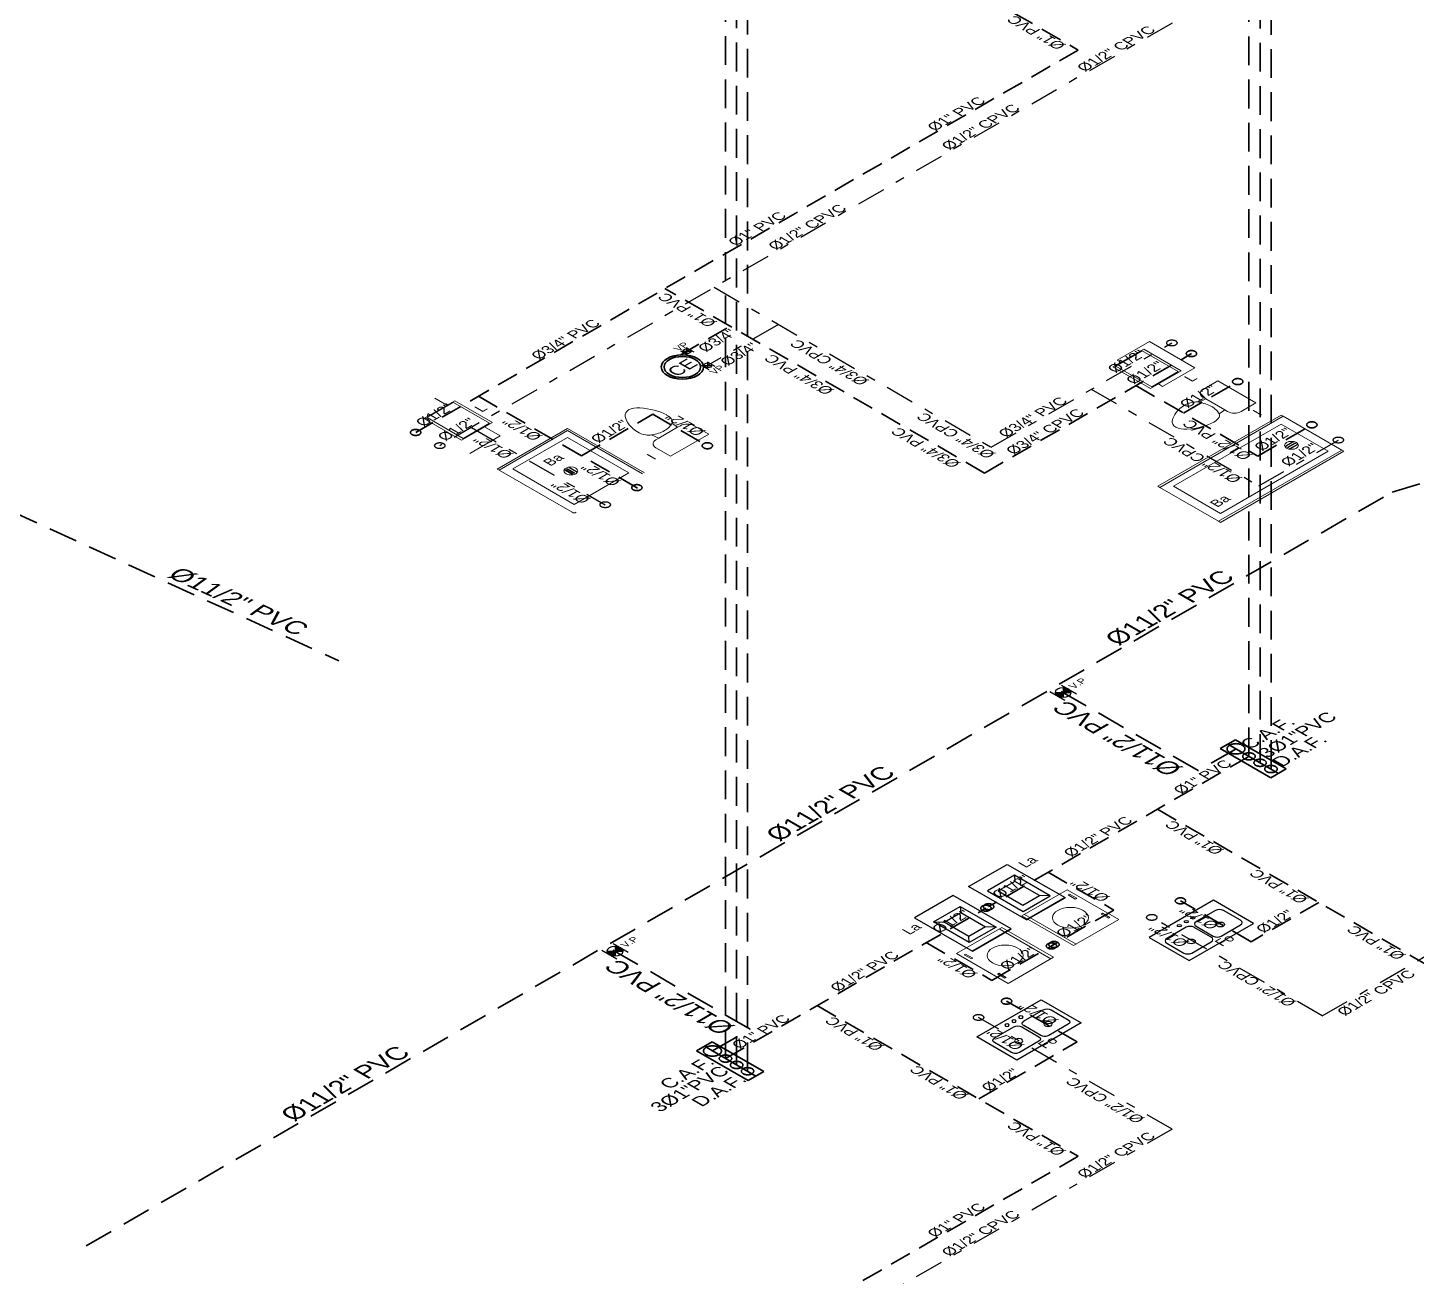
# Model space of a CAD drawing. Header units: feet. Extents: x 1019 to 2236, y -546 to 122.
# Drawn here: x 1080.21 to 1095.51, y -356.74 to -342.97 of the extents above; entities that cross this region are included whole.
import ezdxf

# ---------------------------------------------------------------- set-up
doc = ezdxf.new("R2010")
doc.units = ezdxf.units.FT
doc.header["$LTSCALE"] = 0.05
doc.header["$MEASUREMENT"] = 0
for name, pattern in [('CONTINUA', [0]), ('DASHDOT', [25.4, 12.7, -6.35, 0, -6.35]), ('HIDDEN', [9.525, 6.35, -3.175])]:
    doc.linetypes.add(name, pattern=pattern)
for name, color, linetype, lineweight in [('AGUA POTABLE', 5, 'HIDDEN', 35), ('AGUAFRIA', 5, 'HIDDEN', 30), ('COCINA', 8, 'Continuous', 25), ('FURN', 8, 'Continuous', 9), ('I-FURN', 8, 'Continuous', 0), ('P-SANR-FIXT', 8, 'Continuous', 9)]:
    doc.layers.add(name, color=color, linetype=linetype, lineweight=lineweight)
for name, color, linetype in [('AGUA_CALIENTE', 1, 'DASHDOT'), ('ANNDTOBJ', 2, 'Continuous'), ('TEXTO', 2, 'Continuous'), ('TEXXT', 2, 'Continuous')]:
    doc.layers.add(name, color=color, linetype=linetype)
doc.styles.add('DAMIAN', font='arial.ttf', dxfattribs={"height": 0.12})
doc.styles.add('GENERATED_STYLE_1', font='arial.ttf')

# ---------------------------------------------------------------- blocks, each defined once
blk = doc.blocks.new('A$C2C3967B4')
at = {"layer": 'COCINA'}
for p, q in [((0.838, 0.52), (0, 0.52)), ((0, 0.52), (0, 0)), ((0.838, 0), (0.838, 0.52)), ((0.356, 0.393), (0.102, 0.393)), ((0.737, 0.393), (0.483, 0.393)), ((0.051, 0.342), (0.051, 0.119)), ((0.406, 0.119), (0.406, 0.342)), ((0.432, 0.342), (0.432, 0.119)), ((0.787, 0.119), (0.787, 0.342)), ((0.102, 0.068), (0.356, 0.068)), ((0.483, 0.068), (0.737, 0.068)), ((0, 0), (0.838, 0))]:
    blk.add_line(p, q, dxfattribs=at)
for centre, radius in [((0.33, 0.456), 0.0201), ((0.419, 0.456), 0.0201), ((0.508, 0.456), 0.0201), ((0.229, 0.202), 0.0381), ((0.61, 0.202), 0.0381)]:
    blk.add_circle(centre, radius, dxfattribs=at)
for centre, start, end in [((0.102, 0.342), 90, 180), ((0.356, 0.342), 0, 90), ((0.483, 0.342), 90, 180), ((0.737, 0.342), 0, 90), ((0.102, 0.119), 180, 270), ((0.356, 0.119), 270, 0), ((0.483, 0.119), 180, 270), ((0.737, 0.119), 270, 0)]:
    blk.add_arc(centre, 0.0508, start, end, dxfattribs=at)
blk = doc.blocks.new('A$C40CA57DC')
at = {"layer": 'ANNDTOBJ'}
h = blk.add_hatch(color=256, dxfattribs=at)
h.dxf.hatch_style = 1
h.paths.add_polyline_path([(0.034, 0.233, 0.199744), (0, 0.151, 0.199744), (0.034, 0.069), (0.116, 0.151)])
h.paths.add_polyline_path([(0.231, 0.151, 0.198081), (0.198, 0.233), (0.116, 0.151), (0.198, 0.07, 0.198081)])
at = {"layer": 'ANNDTOBJ', "linetype": 'Continuous'}
for p, q in [((0, 0), (0, 0.303)), ((0.231, 0), (0.231, 0.303))]:
    blk.add_line(p, q, dxfattribs=at)
at = {"layer": 'ANNDTOBJ'}
for p, q in [((0.034, 0.07), (0.198, 0.233)), ((0.198, 0.07), (0.034, 0.233))]:
    blk.add_line(p, q, dxfattribs=at)
at = {"layer": 'ANNDTOBJ', "linetype": 'Continuous'}
blk.add_circle((0.116, 0.151), 0.116, dxfattribs=at)
blk = doc.blocks.new('bath_sink_6127 - bath_sink_6127-542651-Nivel 1')
at = {"layer": 'I-FURN'}
for p, q in [((0.293, 0.244), (0.293, 0.4)), ((0.395, 0.244), (-0.005, 0.244)), ((-0.005, 0.244), (-0.005, -0.245)), ((0.025, -0.234), (0.025, 0.233)), ((0.025, 0.233), (0.369, 0.233)), ((0.369, 0.233), (0.369, -0.234)), ((0.395, -0.245), (0.395, 0.244)), ((-0.005, -0.245), (0.395, -0.245)), ((0.369, -0.234), (0.025, -0.234)), ((0.293, -0.448), (0.293, -0.245)), ((-0.1, -0.448), (0.293, -0.448))]:
    blk.add_line(p, q, dxfattribs=at)
blk = doc.blocks.new('Toilet_-_Tank_-_3D_4840 - 17_ High_ Seat Not Visible-536545-Nivel 1')
at = {"layer": 'P-SANR-FIXT'}
for p, q in [((0.248, 0.489), (-0.248, 0.489)), ((-0.248, 0.489), (-0.248, 0.298)), ((0.248, 0.298), (0.248, 0.489)), ((-0.159, 0.21), (-0.123, 0.21)), ((-0.123, 0.21), (-0.132, 0.127)), ((-0.123, 0.21), (0.123, 0.21)), ((0.132, 0.127), (0.123, 0.21)), ((0.123, 0.21), (0.159, 0.21))]:
    blk.add_line(p, q, dxfattribs=at)
for centre, radius, start, end in [((-0.159, 0.298), 0.0889, 180, 270), ((0.159, 0.298), 0.0889, 270, 360), ((0, -0.104), 0.266, 90.1019, 119.8981), ((0, -0.104), 0.266, 60.1019, 89.8981), ((-0.023, 0.008), 0.167, 151.0596, 182.709), ((-0.083, 0.041), 0.0995, 119.8981, 151.0596), ((0.083, 0.041), 0.0995, 28.9404, 60.1019), ((0.023, 0.008), 0.167, 357.291, 28.9404), ((0.25, 0.021), 0.441, 182.709, 218.5058), ((-0.25, 0.021), 0.441, 321.4942, 357.291), ((0.011, -0.169), 0.136, 218.5058, 265.219), ((-0.011, -0.169), 0.136, 274.781, 321.4942)]:
    blk.add_arc(centre, radius, start, end, dxfattribs=at)
blk = doc.blocks.new('Shower_Stall_9385 - 1-684532-Nivel 1')
at = {"layer": 'P-SANR-FIXT'}
for p, q in [((-0.576, 0.533), (0.424, 0.533)), ((-0.576, -0.381), (-0.576, 0.533)), ((0.424, 0.508), (-0.551, 0.508)), ((-0.551, -0.381), (-0.551, 0.508)), ((-0.475, -0.279), (-0.475, 0.432)), ((-0.475, 0.432), (0.322, 0.432)), ((0.322, 0.432), (0.322, -0.279)), ((-0.121, 0.108), (-0.032, 0.108)), ((-0.032, 0.099), (-0.121, 0.099)), ((-0.121, 0.081), (-0.032, 0.081)), ((-0.032, 0.072), (-0.121, 0.072)), ((-0.121, 0.053), (-0.032, 0.053)), ((-0.032, 0.044), (-0.121, 0.044)), ((-0.576, -0.381), (-0.551, -0.381)), ((-0.551, -0.381), (0.398, -0.381)), ((0.322, -0.279), (-0.475, -0.279))]:
    blk.add_line(p, q, dxfattribs=at)
for centre, radius, start, end in [((-0.076, 0.076), 0.0635, 360, 180), ((-0.076, 0.076), 0.0635, 0, 180), ((-0.076, 0.076), 0.0635, 180, 360), ((-0.076, 0.076), 0.0635, 180, 360), ((-0.121, 0.103), 0.00444, 90, 270), ((-0.121, 0.076), 0.00444, 90, 270), ((-0.121, 0.049), 0.00444, 90, 270), ((-0.032, 0.103), 0.00444, 270, 90), ((-0.032, 0.076), 0.00444, 270, 90), ((-0.032, 0.049), 0.00444, 270, 90), ((0.398, -0.356), 0.0254, 270, 360)]:
    blk.add_arc(centre, radius, start, end, dxfattribs=at)
blk = doc.blocks.new('bath_sink_6127 - bath_sink_6127-V2-Nivel 1')
at = {"layer": 'I-FURN'}
for p, q in [((0.293, 0.297), (-0.127, 0.297)), ((-0.127, 0.297), (-0.127, -0.29)), ((0.293, 0.244), (0.293, 0.297)), ((0.395, 0.244), (-0.005, 0.244)), ((-0.005, 0.244), (-0.005, -0.245)), ((0.025, -0.234), (0.025, 0.233)), ((0.025, 0.233), (0.369, 0.233)), ((0.369, 0.233), (0.369, -0.234)), ((0.395, -0.245), (0.395, 0.244)), ((-0.005, -0.245), (0.395, -0.245)), ((0.369, -0.234), (0.025, -0.234)), ((0.293, -0.29), (0.293, -0.245)), ((0.293, -0.29), (-0.127, -0.29))]:
    blk.add_line(p, q, dxfattribs=at)
blk = doc.blocks.new('A$C24CF40E6')
at = {"layer": 'P-SANR-FIXT', "extrusion": (-2.36783e-12, 8.94772e-16, -1)}
for p, q in [((0, 0.814), (1.6, 0.814)), ((1.6, 0.789), (0, 0.789)), ((1.6, 0.814), (1.6, 0.789)), ((1.6, 0.025), (1.6, 0.789)), ((0.102, 0.713), (1.498, 0.713)), ((1.498, 0.713), (1.498, 0.102)), ((1.283, 0.439), (1.373, 0.439)), ((1.373, 0.43), (1.283, 0.43)), ((1.283, 0.412), (1.373, 0.412)), ((1.373, 0.403), (1.283, 0.403)), ((1.283, 0.384), (1.373, 0.384)), ((1.373, 0.375), (1.283, 0.375)), ((1.498, 0.102), (0.102, 0.102))]:
    blk.add_line(p, q, dxfattribs=at)
at = {"layer": 'P-SANR-FIXT', "extrusion": (2.36783e-12, 8.94772e-16, -1)}
for p, q in [((0, 0.814), (0, 0.789)), ((0, 0.025), (0, 0.789)), ((0.102, 0.713), (0.102, 0.102))]:
    blk.add_line(p, q, dxfattribs=at)
at = {"layer": 'P-SANR-FIXT', "extrusion": (-2.36783e-12, -8.94772e-16, -1)}
for p, q in [((1.6, 0.025), (0, 0.025)), ((0, 0), (1.6, 0)), ((1.6, 0), (1.6, 0.025))]:
    blk.add_line(p, q, dxfattribs=at)
at = {"layer": 'P-SANR-FIXT', "extrusion": (2.36783e-12, -8.94772e-16, -1)}
blk.add_line((0, 0), (0, 0.025), dxfattribs=at)
at = {"layer": 'P-SANR-FIXT', "extrusion": (-2.36783e-12, 8.94772e-16, -1)}
for centre, radius, start, end in [((-1.328, 0.407), 0.0635, 0, 180), ((-1.328, 0.407), 0.0635, 0, 180), ((-1.328, 0.407), 0.0635, 180, 0), ((-1.328, 0.407), 0.0635, 180, 0), ((-1.283, 0.434), 0.00444, 270, 90), ((-1.283, 0.407), 0.00444, 270, 90), ((-1.283, 0.38), 0.00444, 270, 90), ((-1.373, 0.434), 0.00444, 90, 270), ((-1.373, 0.407), 0.00444, 90, 270), ((-1.373, 0.38), 0.00444, 90, 270)]:
    blk.add_arc(centre, radius, start, end, dxfattribs=at)

msp = doc.modelspace()

# ---------------------------------------------------------------- hatches: boundary and pattern name
at = {"layer": 'AGUA POTABLE', "ltscale": 3, "extrusion": (0, 0.816497, 0.57735)}
h = msp.add_hatch(color=256, dxfattribs=at)
h.dxf.hatch_style = 1
edge = h.paths.add_edge_path()
edge.add_arc((-1093.037, 206.466), 0.0573, -135, 225)
h = msp.add_hatch(color=256, dxfattribs=at)
h.dxf.hatch_style = 1
edge = h.paths.add_edge_path()
edge.add_arc((-1093.547, 207.001), 0.0573, -135, 225)
h = msp.add_hatch(color=256, dxfattribs=at)
h.dxf.hatch_style = 1
edge = h.paths.add_edge_path()
edge.add_arc((-1084.486, 207.972), 0.0573, -135, 225)
h = msp.add_hatch(color=256, dxfattribs=at)
h.dxf.hatch_style = 1
edge = h.paths.add_edge_path()
edge.add_arc((-1094.364, 207.826), 0.0573, -135, 225)
h = msp.add_hatch(color=256, dxfattribs=at)
h.dxf.hatch_style = 1
edge = h.paths.add_edge_path()
edge.add_arc((-1087.701, 208.226), 0.0573, -135, 225)
h = msp.add_hatch(color=256, dxfattribs=at)
h.dxf.hatch_style = 1
edge = h.paths.add_edge_path()
edge.add_arc((-1086.924, 209.026), 0.0573, -135, 225)
h = msp.add_hatch(color=256, dxfattribs=at)
h.dxf.hatch_style = 1
edge = h.paths.add_edge_path()
edge.add_arc((-1093.528, 192.889), 0.0985, 45, 405, ccw=False)
h = msp.add_hatch(color=256, dxfattribs=at)
h.dxf.hatch_style = 1
edge = h.paths.add_edge_path()
edge.add_arc((-1093.528, 192.889), 0.0985, 45, 405, ccw=False)
h = msp.add_hatch(color=256, dxfattribs=at)
h.dxf.hatch_style = 1
edge = h.paths.add_edge_path()
edge.add_arc((-1093.671, 193.033), 0.0685, 45, 405, ccw=False)
h = msp.add_hatch(color=256, dxfattribs=at)
h.dxf.hatch_style = 1
edge = h.paths.add_edge_path()
edge.add_arc((-1093.671, 193.033), 0.0685, 45, 405, ccw=False)
h = msp.add_hatch(color=256, dxfattribs=at)
h.dxf.hatch_style = 1
edge = h.paths.add_edge_path()
edge.add_arc((-1093.794, 193.156), 0.0685, 45, 405, ccw=False)
h = msp.add_hatch(color=256, dxfattribs=at)
h.dxf.hatch_style = 1
edge = h.paths.add_edge_path()
edge.add_arc((-1093.794, 193.156), 0.0685, 45, 405, ccw=False)
h = msp.add_hatch(color=256, dxfattribs=at)
h.dxf.hatch_style = 1
edge = h.paths.add_edge_path()
edge.add_arc((-1093.914, 193.275), 0.0685, 45, 405, ccw=False)
h = msp.add_hatch(color=256, dxfattribs=at)
h.dxf.hatch_style = 1
edge = h.paths.add_edge_path()
edge.add_arc((-1093.914, 193.275), 0.0685, 45, 405, ccw=False)
h = msp.add_hatch(color=256, dxfattribs=at)
h.dxf.hatch_style = 1
edge = h.paths.add_edge_path()
edge.add_arc((-1092.916, 195.792), 0.0573, 45, 405, ccw=False)
h = msp.add_hatch(color=256, dxfattribs=at)
h.dxf.hatch_style = 1
edge = h.paths.add_edge_path()
edge.add_arc((-1090.772, 195.932), 0.0573, -135, 225)
h = msp.add_hatch(color=256, dxfattribs=at)
h.dxf.hatch_style = 1
edge = h.paths.add_edge_path()
edge.add_arc((-1090.801, 195.904), 0.0573, 45, 405, ccw=False)
h = msp.add_hatch(color=256, dxfattribs=at)
h.dxf.hatch_style = 1
edge = h.paths.add_edge_path()
edge.add_arc((-1091.494, 196.654), 0.0573, -135, 225)
h = msp.add_hatch(color=256, dxfattribs=at)
h.dxf.hatch_style = 1
edge = h.paths.add_edge_path()
edge.add_arc((-1091.522, 196.626), 0.0573, 45, 405, ccw=False)
h = msp.add_hatch(color=256, dxfattribs=at)
h.dxf.hatch_style = 1
edge = h.paths.add_edge_path()
edge.add_arc((-1090.999, 197.709), 0.0573, -135, 225)
h = msp.add_hatch(color=256, dxfattribs=at)
h.dxf.hatch_style = 1
edge = h.paths.add_edge_path()
edge.add_arc((-1087.758, 198.659), 0.0985, -135, 225)
h = msp.add_hatch(color=256, dxfattribs=at)
h.dxf.hatch_style = 1
edge = h.paths.add_edge_path()
edge.add_arc((-1087.758, 198.659), 0.0985, -135, 225)
h = msp.add_hatch(color=256, dxfattribs=at)
h.dxf.hatch_style = 1
edge = h.paths.add_edge_path()
edge.add_arc((-1087.901, 198.803), 0.0685, -135, 225)
h = msp.add_hatch(color=256, dxfattribs=at)
h.dxf.hatch_style = 1
edge = h.paths.add_edge_path()
edge.add_arc((-1087.901, 198.803), 0.0685, -135, 225)
h = msp.add_hatch(color=256, dxfattribs=at)
h.dxf.hatch_style = 1
edge = h.paths.add_edge_path()
edge.add_arc((-1088.024, 198.926), 0.0685, -135, 225)
h = msp.add_hatch(color=256, dxfattribs=at)
h.dxf.hatch_style = 1
edge = h.paths.add_edge_path()
edge.add_arc((-1088.024, 198.926), 0.0685, -135, 225)
h = msp.add_hatch(color=256, dxfattribs=at)
h.dxf.hatch_style = 1
edge = h.paths.add_edge_path()
edge.add_arc((-1088.144, 199.045), 0.0685, -135, 225)
h = msp.add_hatch(color=256, dxfattribs=at)
h.dxf.hatch_style = 1
edge = h.paths.add_edge_path()
edge.add_arc((-1088.144, 199.045), 0.0685, -135, 225)
at = {"layer": 'AGUA_CALIENTE', "ltscale": 0.5, "extrusion": (0, 0.816497, 0.57735)}
h = msp.add_hatch(color=256, dxfattribs=at)
h.dxf.hatch_style = 1
edge = h.paths.add_edge_path()
edge.add_arc((-1092.821, 206.262), 0.0573, -135, 225)
h = msp.add_hatch(color=256, dxfattribs=at)
h.dxf.hatch_style = 1
edge = h.paths.add_edge_path()
edge.add_arc((-1084.752, 208.224), 0.0573, -135, 225)
h = msp.add_hatch(color=256, dxfattribs=at)
h.dxf.hatch_style = 1
edge = h.paths.add_edge_path()
edge.add_arc((-1094.656, 208.117), 0.0573, -135, 225)
h = msp.add_hatch(color=256, dxfattribs=at)
h.dxf.hatch_style = 1
edge = h.paths.add_edge_path()
edge.add_arc((-1086.575, 209.352), 0.0573, -135, 225)
h = msp.add_hatch(color=256, dxfattribs=at)
h.dxf.hatch_style = 1
edge = h.paths.add_edge_path()
edge.add_arc((-1092.6, 196.108), 0.0573, 45, 405, ccw=False)
h = msp.add_hatch(color=256, dxfattribs=at)
h.dxf.hatch_style = 1
edge = h.paths.add_edge_path()
edge.add_arc((-1090.69, 198.019), 0.0573, -135, 225)
at = {"layer": 'TEXXT', "extrusion": (0, 0.816497, 0.57735)}
h = msp.add_hatch(color=256, dxfattribs=at)
h.dxf.hatch_style = 1
h.paths.add_polyline_path([(-1087.476, 206.42), (-1087.431, 206.42, 0.198912), (-1087.444, 206.452, 0.198912), (-1087.476, 206.465)])
h = msp.add_hatch(color=256, dxfattribs=at)
h.dxf.hatch_style = 1
h.paths.add_polyline_path([(-1087.476, 206.374), (-1087.476, 206.42), (-1087.522, 206.42, 0.198912), (-1087.509, 206.387, 0.198912)])
h = msp.add_hatch(color=256, dxfattribs=at)
h.dxf.hatch_style = 1
h.paths.add_polyline_path([(-1087.706, 206.691), (-1087.66, 206.691, 0.198912), (-1087.674, 206.723, 0.198912), (-1087.706, 206.737)])
h = msp.add_hatch(color=256, dxfattribs=at)
h.dxf.hatch_style = 1
h.paths.add_polyline_path([(-1087.706, 206.646), (-1087.706, 206.691), (-1087.751, 206.691, 0.198912), (-1087.738, 206.659, 0.198912)])

# ---------------------------------------------------------------- linework, layer by layer
at = {"layer": 'AGUA POTABLE', "ltscale": 0.75, "extrusion": (0, 0.816497, 0.57735)}
for p, q in [((1088.912, -341.559, 0.727), (1091.788, -343.22, 3.076)), ((1091.788, -343.22, 3.076), (1084.486, -347.436, 9.038)), ((1090.756, -347.883, 9.67), (1087.234, -345.849, 6.794)), ((1087.401, -346.583, 7.832), (1087.953, -346.265, 7.381)), ((1090.756, -347.883, 9.67), (1093.037, -346.567, 7.809)), ((1092.425, -346.92, 8.308), (1093.769, -347.696, 9.405)), ((1092.948, -347.222, 8.735), (1093.547, -346.876, 8.245)), ((1085.178, -347.037, 8.473), (1086.953, -348.062, 9.923)), ((1086.312, -347.692, 9.399), (1087.101, -347.236, 8.755)), ((1087.101, -347.236, 8.755), (1087.701, -347.583, 9.245)), ((1093.769, -347.696, 9.405), (1094.364, -347.352, 8.919)), ((1093.671, -351.007, -11.783), (1090.801, -352.664, -9.439)), ((1092.661, -351.59, -10.958), (1095.789, -353.396, -8.404)), ((1091.458, -352.285, -9.976), (1092.18, -352.701, -9.387)), ((1093.695, -353.05, -8.894), (1092.916, -352.6, -9.53)), ((1087.901, -354.338, -7.072), (1090.772, -352.681, -9.416)), ((1092.18, -352.701, -9.387), (1091.502, -353.093, -8.833)), ((1094.442, -352.618, -9.504), (1093.695, -353.05, -8.894)), ((1090.114, -353.06, -8.879), (1090.836, -353.477, -8.29)), ((1090.836, -353.477, -8.29), (1091.514, -353.086, -8.843)), ((1088.912, -353.755, -7.897), (1091.788, -355.416, -5.548)), ((1091.778, -354.156, -7.329), (1090.999, -353.707, -7.965)), ((1090.693, -354.783, -6.443), (1091.778, -354.156, -7.329)), ((1091.788, -355.416, -5.548), (1084.486, -359.632, 0.414))]:
    msp.add_line(p, q, dxfattribs=at)
at = {"layer": 'AGUA POTABLE', "ltscale": 3, "extrusion": (0, 0.816497, 0.57735)}
for p, q in [((1093.438, -350.872, -11.974), (1093.997, -351.195, -11.517)), ((1093.438, -350.872, -11.974), (1093.997, -351.195, -11.517)), ((1087.668, -354.203, -7.263), (1088.237, -354.532, -6.798)), ((1087.668, -354.203, -7.263), (1088.237, -354.532, -6.798))]:
    msp.add_line(p, q, dxfattribs=at)
at = {"layer": 'AGUA POTABLE', "ltscale": 3, "extrusion": (0, 0.816497, 0.57735), "elevation": -293.399}
for points in [[(-1093.523, 192.715), (-1093.353, 192.884), (-1093.912, 193.444), (-1094.082, 193.274)], [(-1093.523, 192.715), (-1093.353, 192.884), (-1093.912, 193.444), (-1094.082, 193.274)], [(-1087.583, 198.654), (-1087.753, 198.485), (-1088.322, 199.054), (-1088.152, 199.224)], [(-1087.583, 198.654), (-1087.753, 198.485), (-1088.322, 199.054), (-1088.152, 199.224)]]:
    msp.add_lwpolyline(points, close=True, dxfattribs=at)
at = {"layer": 'AGUA POTABLE', "ltscale": 3, "extrusion": (0, 0.816497, 0.57735)}
for centre, radius in [((-1093.037, 206.466, -278.462), 0.0573), ((-1093.547, 207.001, -278.462), 0.0573), ((-1084.486, 207.972, -278.462), 0.0573), ((-1094.364, 207.826, -278.462), 0.0573), ((-1087.701, 208.226, -278.462), 0.0573), ((-1086.924, 209.026, -278.462), 0.0573), ((-1093.528, 192.889, -293.399), 0.0985), ((-1093.528, 192.889, -293.399), 0.0985), ((-1093.671, 193.033, -293.399), 0.0685), ((-1093.671, 193.033, -293.399), 0.0685), ((-1093.794, 193.156, -293.399), 0.0685), ((-1093.794, 193.156, -293.399), 0.0685), ((-1093.914, 193.275, -293.399), 0.0685), ((-1093.914, 193.275, -293.399), 0.0685), ((-1092.916, 195.792, -293.399), 0.0573), ((-1090.772, 195.932, -293.399), 0.0573), ((-1090.801, 195.904, -293.399), 0.0573), ((-1091.494, 196.654, -293.399), 0.0573), ((-1091.522, 196.626, -293.399), 0.0573), ((-1090.999, 197.709, -293.399), 0.0573), ((-1087.758, 198.659, -293.399), 0.0985), ((-1087.758, 198.659, -293.399), 0.0985), ((-1087.901, 198.803, -293.399), 0.0685), ((-1087.901, 198.803, -293.399), 0.0685), ((-1088.024, 198.926, -293.399), 0.0685), ((-1088.024, 198.926, -293.399), 0.0685), ((-1088.144, 199.045, -293.399), 0.0685), ((-1088.144, 199.045, -293.399), 0.0685)]:
    msp.add_circle(centre, radius, dxfattribs=at)
at = {"layer": 'AGUA_CALIENTE', "ltscale": 0.5, "extrusion": (0, 0.816497, 0.57735)}
for p, q in [((1092.824, -342.922, 2.654), (1084.752, -347.582, 9.244)), ((1087.775, -345.836, 6.776), (1090.829, -347.599, 9.269)), ((1088.486, -346.246, 7.356), (1087.658, -346.724, 8.032)), ((1090.829, -347.599, 9.269), (1092.821, -346.449, 7.642)), ((1091.932, -346.957, 8.361), (1093.781, -348.025, 9.871)), ((1085.1, -347.381, 8.96), (1086.575, -348.233, 10.165)), ((1093.781, -348.025, 9.871), (1094.656, -347.52, 9.157)), ((1094.479, -353.867, -7.739), (1102.838, -349.041, -14.563)), ((1094.479, -353.867, -7.739), (1092.6, -352.782, -9.272)), ((1092.824, -355.117, -5.97), (1090.69, -353.885, -7.712)), ((1092.824, -355.117, -5.97), (1084.752, -359.778, 0.621))]:
    msp.add_line(p, q, dxfattribs=at)
for centre in [(-1092.821, 206.262, -278.462), (-1084.752, 208.224, -278.462), (-1094.656, 208.117, -278.462), (-1086.575, 209.352, -278.462), (-1092.6, 196.108, -293.399), (-1090.69, 198.019, -293.399)]:
    msp.add_circle(centre, 0.0573, dxfattribs=at)
at = {"layer": 'AGUAFRIA', "extrusion": (0, 0.816497, 0.57735)}
for p, q in [((1093.671, -351.007, -11.783), (1093.671, -327.815, 4.616)), ((1093.794, -351.078, -11.683), (1093.794, -327.886, 4.716)), ((1093.914, -351.147, -11.585), (1093.914, -327.955, 4.814)), ((1087.901, -354.338, -7.072), (1087.901, -331.112, 9.351)), ((1088.024, -354.409, -6.972), (1088.024, -331.183, 9.452)), ((1088.144, -354.478, -6.874), (1088.144, -331.252, 9.549)), ((1071.358, -344.343, -2.37), (1083.639, -349.954, 5.565)), ((1095.249, -348.093, -15.904), (1104.397, -345.395, -19.719)), ((1080.855, -356.403, -4.152), (1095.249, -348.093, -15.904)), ((1093.112, -351.164, -11.561), (1091.521, -350.245, -12.86)), ((1093.528, -350.924, -11.9), (1093.112, -351.164, -11.561)), ((1088.173, -354.015, -7.529), (1086.582, -353.097, -8.828)), ((1087.758, -354.255, -7.189), (1088.173, -354.015, -7.529))]:
    msp.add_line(p, q, dxfattribs=at)
at = {"layer": 'AGUAFRIA', "color": 3, "linetype": 'CONTINUA', "extrusion": (0, 0.816497, 0.57735)}
for radius in [0.233, 0.201]:
    msp.add_circle((-1087.426, 206.722, -278.462), radius, dxfattribs=at)
at = {"layer": 'COCINA', "extrusion": (-1.67407e-12, -0.816497, -0.57735)}
for p, q in [((1091.086, -352.317, -9.931), (1091.091, -352.385, -9.834)), ((1091.218, -352.811, -9.232), (1091.644, -352.565, -9.58)), ((1091.48, -352.544, -9.609), (1091.362, -352.542, -9.613))]:
    msp.add_line(p, q, dxfattribs=at)
at = {"layer": 'COCINA', "extrusion": (-1.67494e-12, -0.816497, -0.57735)}
for p, q in [((1090.489, -352.661, -9.444), (1090.494, -352.729, -9.347)), ((1090.192, -352.832, -9.201), (1090.311, -352.835, -9.197)), ((1091.048, -352.909, -9.094), (1090.622, -353.155, -8.746)), ((1090.884, -352.889, -9.122), (1090.765, -352.886, -9.126)), ((1090.587, -353.06, -8.879), (1090.582, -352.992, -8.976))]:
    msp.add_line(p, q, dxfattribs=at)
at = {"layer": 'COCINA', "extrusion": (-1.67407e-12, -0.816497, -0.57735), "elevation": 293.399}
for points in [[(1091.644, 195.731), (1091.218, 196.157), (1090.581, 195.521), (1091.007, 195.095)], [(1091.086, 195.301), (1090.788, 195.599), (1091.183, 195.993), (1091.48, 195.696)], [(1091.091, 195.42), (1090.907, 195.604), (1091.178, 195.875), (1091.362, 195.691)]]:
    msp.add_lwpolyline(points, close=True, dxfattribs=at)
at = {"layer": 'COCINA', "extrusion": (-1.67494e-12, -0.816497, -0.57735), "elevation": 293.399}
for points in [[(1090.622, 196.753), (1091.048, 196.327), (1090.412, 195.691), (1089.985, 196.117)], [(1090.192, 196.195), (1090.489, 195.898), (1090.884, 196.292), (1090.587, 196.59)], [(1090.311, 196.2), (1090.494, 196.016), (1090.765, 196.287), (1090.582, 196.471)]]:
    msp.add_lwpolyline(points, close=True, dxfattribs=at)
at = {"layer": 'FURN', "extrusion": (0, 0.816497, 0.57735)}
for p, q in [((1091.169, -352.765, -9.296), (1091.667, -352.478, -9.703)), ((1091.667, -352.478, -9.703), (1092.236, -352.807, -9.238)), ((1091.766, -353.078, -8.854), (1091.197, -352.749, -9.319)), ((1090.947, -352.894, -9.115), (1090.449, -353.181, -8.708)), ((1091.488, -353.238, -8.627), (1090.919, -352.91, -9.092)), ((1091.516, -353.222, -8.65), (1090.947, -352.894, -9.115)), ((1091.738, -353.094, -8.832), (1091.169, -352.765, -9.296)), ((1092.236, -352.807, -9.238), (1091.738, -353.094, -8.832)), ((1090.449, -353.181, -8.708), (1091.018, -353.51, -8.244)), ((1091.018, -353.51, -8.244), (1091.516, -353.222, -8.65))]:
    msp.add_line(p, q, dxfattribs=at)
at = {"layer": 'FURN', "ltscale": 0.02, "extrusion": (0, 0.816497, 0.57735)}
for p, q in [((1091.677, -352.534, -9.623), (1091.691, -352.526, -9.635)), ((1091.757, -352.581, -9.558), (1091.677, -352.534, -9.623)), ((1091.691, -352.526, -9.635), (1091.772, -352.572, -9.569)), ((1091.772, -352.572, -9.569), (1091.757, -352.581, -9.558)), ((1092.043, -352.746, -9.324), (1092.058, -352.737, -9.336)), ((1092.123, -352.792, -9.259), (1092.043, -352.746, -9.324)), ((1092.058, -352.737, -9.336), (1092.138, -352.784, -9.27)), ((1092.138, -352.784, -9.27), (1092.123, -352.792, -9.259)), ((1090.547, -353.187, -8.701), (1090.532, -353.195, -8.689)), ((1090.532, -353.195, -8.689), (1090.613, -353.241, -8.623)), ((1090.627, -353.233, -8.635), (1090.547, -353.187, -8.701)), ((1090.613, -353.241, -8.623), (1090.627, -353.233, -8.635)), ((1090.913, -353.398, -8.401), (1090.899, -353.406, -8.39)), ((1090.899, -353.406, -8.39), (1090.979, -353.453, -8.324)), ((1090.993, -353.445, -8.336), (1090.913, -353.398, -8.401)), ((1090.979, -353.453, -8.324), (1090.993, -353.445, -8.336))]:
    msp.add_line(p, q, dxfattribs=at)
for centre in [(-1091.703, 196.115, -293.399), (-1090.983, 196.835, -293.399)]:
    msp.add_circle(centre, 0.198, dxfattribs=at)
at = {"layer": 'TEXXT', "extrusion": (0, 0.816497, 0.57735)}
for p, q in [((1087.405, -346.537, 7.766), (1087.488, -346.584, 7.833)), ((1087.431, -346.54, 7.771), (1087.522, -346.54, 7.771)), ((1087.469, -346.5, 7.714), (1087.553, -346.547, 7.781)), ((1087.476, -346.566, 7.808), (1087.476, -346.514, 7.733)), ((1087.634, -346.694, 7.988), (1087.718, -346.741, 8.055)), ((1087.66, -346.697, 7.992), (1087.751, -346.697, 7.992)), ((1087.699, -346.657, 7.936), (1087.782, -346.704, 8.002)), ((1087.706, -346.723, 8.03), (1087.706, -346.67, 7.955))]:
    msp.add_line(p, q, dxfattribs=at)
for centre in [(-1087.476, 206.42, -278.462), (-1087.706, 206.691, -278.462)]:
    msp.add_circle(centre, 0.0455, dxfattribs=at)

# ---------------------------------------------------------------- block references
at = {"extrusion": (0, 0.816497, 0.57735), "xscale": 1.200000000000001, "yscale": 1.200000000000001, "zscale": 1.200000000000001, "rotation": 225}
msp.add_blockref('A$C24CF40E6', (-1093.358, 209.69, -278.462), dxfattribs=at)
at = {"extrusion": (1.68305e-12, -0.816497, -0.57735), "xscale": -1.2, "yscale": 1.2, "zscale": 1.2, "rotation": 135.0000000000681}
msp.add_blockref('A$C2C3967B4', (1093.011, 196.933, 293.399), dxfattribs=at)
at = {"extrusion": (1.66244e-12, -0.816497, -0.57735), "xscale": 1.2, "yscale": 1.2, "zscale": 1.2, "rotation": 135.0000000000674}
msp.add_blockref('A$C2C3967B4', (1091.823, 198.121, 293.399), dxfattribs=at)
at = {"layer": 'AGUA POTABLE', "extrusion": (-1.97426e-24, 0.816497, 0.57735), "xscale": -0.7711199999999999, "yscale": 0.7711200000000002, "zscale": 0.7711200000000002, "rotation": 44.99999999999984}
for p in [(-1091.477, 191.797, -293.399), (-1086.538, 196.735, -293.399)]:
    msp.add_blockref('A$C40CA57DC', p, dxfattribs=at)
at = {"layer": 'I-FURN', "extrusion": (-1.67494e-12, -0.816497, -0.57735), "xscale": -1.2, "yscale": 1.2, "zscale": 1.2}
for name, p, rotation in [('bath_sink_6127 - bath_sink_6127-V2-Nivel 1', (1092.714, 206.591, 278.462), 314.9999999999322), ('bath_sink_6127 - bath_sink_6127-542651-Nivel 1', (1084.788, 207.908, 278.462), 134.9999999999321)]:
    msp.add_blockref(name, p, dxfattribs=dict(at, rotation=rotation))
at = {"layer": 'P-SANR-FIXT', "extrusion": (-1.67494e-12, -0.816497, -0.57735), "xscale": -1.2, "yscale": 1.2, "zscale": 1.2}
for name, p, rotation in [('Toilet_-_Tank_-_3D_4840 - 17_ High_ Seat Not Visible-536545-Nivel 1', (1093.122, 207.614, 278.462), 224.9999999999322), ('Toilet_-_Tank_-_3D_4840 - 17_ High_ Seat Not Visible-536545-Nivel 1', (1087.091, 207.8, 278.462), 314.9999999999322), ('Shower_Stall_9385 - 1-684532-Nivel 1', (1086.197, 208.836, 278.462), 224.9999999999322)]:
    msp.add_blockref(name, p, dxfattribs=dict(at, rotation=rotation))

# ---------------------------------------------------------------- texts
at = {"layer": 'TEXTO', "extrusion": (-1.97426e-24, 0.816497, 0.57735), "char_height": 0.0967, "attachment_point": 4, "text_direction": (0.697368, 0.413795, -0.585194), "style": 'GENERATED_STYLE_1'}
for insert in [(1091.707, -350.248, -12.856), (1086.768, -353.099, -8.824)]:
    msp.add_mtext('\\A1;V.P', dxfattribs=dict(at, insert=insert))
at = {"layer": 'TEXXT', "extrusion": (0, 0.816497, 0.57735), "style": 'DAMIAN'}
for s, insert, char_height, width, attachment_point, text_direction in [('\\A1;{\\fArial|b0|i0|c238|p34;%%C}1{\\fArial|b0|i0|c238|p34;"} PVC', (1090.988, -342.892, 2.611), 0.144, 3.4848, 3, (-0.707107, 0.408248, -0.57735)), ('\\A1;{\\fArial|b0|i0|c238|p34;%%C}1/2{\\fArial|b0|i0|c238|p34;"} CPVC', (1092.552, -342.946, 2.689), 0.144, 3.4848, 3, (0.707107, 0.408248, -0.57735)), ('\\A1;{\\fArial|b0|i0|c238|p34;%%C}1{\\fArial|b0|i0|c238|p34;"} PVC', (1090.68, -343.728, 3.794), 0.144, 3.4848, 3, (0.707107, 0.408248, -0.57735)), ('\\A1;{\\fArial|b0|i0|c238|p34;%%C}1/2{\\fArial|b0|i0|c238|p34;"} CPVC', (1091.058, -343.809, 3.909), 0.144, 3.4848, 3, (0.707107, 0.408248, -0.57735)), ('\\A1;{\\fArial|b0|i0|c238|p34;%%C}1/2{\\fArial|b0|i0|c238|p34;"} CPVC', (1089.147, -344.912, 5.469), 0.144, 3.4848, 3, (0.707107, 0.408248, -0.57735)), ('\\A1;{\\fArial|b0|i0|c238|p34;%%C}1{\\fArial|b0|i0|c238|p34;"} PVC', (1088.484, -344.995, 5.587), 0.144, 3.4848, 3, (0.707107, 0.408248, -0.57735)), ('\\A1;{\\fArial|b0|i0|c238|p34;%%C}1{\\fArial|b0|i0|c238|p34;"} PVC', (1087.14, -345.95, 6.936), 0.144, 3.4848, 3, (-0.707107, 0.408248, -0.57735)), ('\\A1;{\\fArial|b0|i0|c238|p34;%%C}3/4{\\fArial|b0|i0|c238|p34;"} PVC', (1086.431, -346.18, 7.262), 0.144, 3.4848, 3, (0.707107, 0.408248, -0.57735)), ('\\A1;{\\fArial|b0|i0|c238|p34;%%C}3/4{\\fArial|b0|i0|c238|p34;"}  ', (1087.939, -346.288, 7.415), 0.144, 3.4848, 3, (0.707107, 0.408248, -0.57735)), ('VP', (1087.318, -346.507, 7.724), 0.0943, 1.46362, 1, (0.707107, 0.408248, -0.57735)), ('\\A1;{\\fArial|b0|i0|c238|p34;%%C}3/4{\\fArial|b0|i0|c238|p34;"}  ', (1088.183, -346.438, 7.626), 0.144, 3.4848, 3, (0.707107, 0.408248, -0.57735)), ('\\A1;{\\fArial|b0|i0|c238|p34;%%C}3/4{\\fArial|b0|i0|c238|p34;"} CPVC', (1088.596, -346.465, 7.664), 0.144, 3.4848, 3, (-0.707107, 0.408248, -0.57735)), ('CE', (1087.243, -346.753, 8.072), 0.1752, 2.71814, 1, (0.707107, 0.408248, -0.57735)), ('\\A1;{\\fArial|b0|i0|c238|p34;%%C}3/4{\\fArial|b0|i0|c238|p34;"} PVC', (1088.314, -346.628, 7.895), 0.144, 3.4848, 3, (-0.707107, 0.408248, -0.57735)), ('\\A1;{\\fArial|b0|i0|c238|p34;%%C}1/2{\\fArial|b0|i0|c238|p34;"}  ', (1092.094, -346.725, 8.032), 0.144, 3.4848, 1, (0.707107, 0.408248, -0.57735)), ('VP', (1087.713, -346.761, 8.083), 0.0943, 1.46362, 1, (0.707107, 0.408248, -0.57735)), ('\\A1;{\\fArial|b0|i0|c238|p34;%%C}1/2{\\fArial|b0|i0|c238|p34;"}  ', (1092.297, -346.85, 8.209), 0.144, 3.4848, 1, (0.707107, 0.408248, -0.57735)), ('\\A1;{\\fArial|b0|i0|c238|p34;%%C}1/2{\\fArial|b0|i0|c238|p34;"}  ', (1092.889, -347.111, 8.579), 0.144, 3.4848, 1, (0.707107, 0.408248, -0.57735)), (' L', (1092.907, -346.85, 8.209), 0.132, 3.4848, 1, (0.707107, 0.408248, -0.57735)), ('\\A1;{\\fArial|b0|i0|c238|p34;%%C}3/4{\\fArial|b0|i0|c238|p34;"} PVC', (1091.582, -347.038, 8.474), 0.144, 3.4848, 3, (0.707107, 0.408248, -0.57735)), ('\\A1;{\\fArial|b0|i0|c238|p34;%%C}1/2{\\fArial|b0|i0|c238|p34;"}  ', (1084.468, -347.316, 8.868), 0.144, 3.4848, 1, (0.707107, 0.408248, -0.57735)), (' L', (1085.085, -347.184, 8.682), 0.132, 3.4848, 1, (0.707107, 0.408248, -0.57735)), ('\\A1;{\\fArial|b0|i0|c238|p34;%%C}1/2{\\fArial|b0|i0|c238|p34;"}  ', (1087.584, -347.482, 9.103), 0.144, 3.4848, 1, (-0.707107, 0.408248, -0.57735)), ('\\A1;{\\fArial|b0|i0|c238|p34;%%C}3/4{\\fArial|b0|i0|c238|p34;"} CPVC', (1089.992, -347.271, 8.804), 0.144, 3.4848, 3, (-0.707107, 0.408248, -0.57735)), ('\\A1;{\\fArial|b0|i0|c238|p34;%%C}3/4{\\fArial|b0|i0|c238|p34;"} CPVC', (1091.768, -347.167, 8.658), 0.144, 3.4848, 3, (0.707107, 0.408248, -0.57735)), (' I', (1093.662, -347.223, 8.737), 0.132, 3.4848, 1, (0.707107, 0.408248, -0.57735)), ('\\A1;{\\fArial|b0|i0|c238|p34;%%C}1/2{\\fArial|b0|i0|c238|p34;"}  ', (1084.71, -347.475, 9.094), 0.144, 3.4848, 1, (0.707107, 0.408248, -0.57735)), ('\\A1;{\\fArial|b0|i0|c238|p34;%%C}1/2{\\fArial|b0|i0|c238|p34;"}  ', (1085.788, -347.534, 9.176), 0.144, 3.4848, 1, (-0.707107, 0.408248, -0.57735)), ('\\A1;{\\fArial|b0|i0|c238|p34;%%C}1/2{\\fArial|b0|i0|c238|p34;"}  ', (1086.398, -347.498, 9.125), 0.144, 3.4848, 1, (0.707107, 0.408248, -0.57735)), ('\\A1;{\\fArial|b0|i0|c238|p34;%%C}3/4{\\fArial|b0|i0|c238|p34;"} PVC', (1089.71, -347.434, 9.035), 0.144, 3.4848, 3, (-0.707107, 0.408248, -0.57735)), ('\\A1;{\\fArial|b0|i0|c238|p34;%%C}1/2{\\fArial|b0|i0|c238|p34;"} PVC', (1092.923, -347.348, 8.913), 0.144, 3.4848, 3, (-0.707107, 0.408248, -0.57735)), ('\\A1;{\\fArial|b0|i0|c238|p34;%%C}1/2{\\fArial|b0|i0|c238|p34;"}  ', (1093.71, -347.585, 9.249), 0.144, 3.4848, 1, (0.707107, 0.408248, -0.57735)), ('\\A1;{\\fArial|b0|i0|c238|p34;%%C}1/2{\\fArial|b0|i0|c238|p34;"}  ', (1085.468, -347.732, 9.457), 0.144, 3.4848, 1, (-0.707107, 0.408248, -0.57735)), ('\\A1;{\\fArial|b0|i0|c238|p34;%%C}1/2{\\fArial|b0|i0|c238|p34;"} CPVC', (1092.708, -347.542, 9.188), 0.144, 3.4848, 3, (-0.707107, 0.408248, -0.57735)), ('\\A1;{\\fArial|b0|i0|c238|p34;%%C}1/2{\\fArial|b0|i0|c238|p34;"}  ', (1094.002, -347.754, 9.487), 0.144, 3.4848, 1, (0.707107, 0.408248, -0.57735)), (' Ba', (1085.841, -347.778, 9.522), 0.132, 3.4848, 1, (0.707107, 0.408248, -0.57735)), (' I', (1086.983, -347.708, 9.422), 0.132, 3.4848, 1, (0.707107, 0.408248, -0.57735)), ('\\A1;{\\fArial|b0|i0|c238|p34;%%C}1/2{\\fArial|b0|i0|c238|p34;"}  ', (1086.656, -348.035, 9.885), 0.144, 3.4848, 1, (-0.707107, 0.408248, -0.57735)), ('\\A1;{\\fArial|b0|i0|c238|p34;%%C}1/2{\\fArial|b0|i0|c238|p34;"}  ', (1086.324, -348.227, 10.156), 0.144, 3.4848, 1, (-0.707107, 0.408248, -0.57735)), (' Ba', (1093.191, -348.232, 10.164), 0.132, 3.4848, 1, (0.707107, 0.408248, -0.57735)), ('\\A1;{\\fArial|b0|i0|c238|p34;%%C}11/2{\\fArial|b0|i0|c238|p34;"} PVC', (1083.332, -349.572, 5.025), 0.24336, 5.88931, 3, (0.784159, -0.35828, 0.506685)), ('\\A1;{\\fArial|b0|i0|c238|p34;%%C}11/2{\\fArial|b0|i0|c238|p34;"} PVC', (1093.358, -348.941, -14.705), 0.24336, 5.88931, 3, (0.707107, 0.408248, -0.57735)), ('\\A1;{\\fArial|b0|i0|c238|p34;%%C}11/2{\\fArial|b0|i0|c238|p34;"} PVC', (1091.482, -350.484, -12.522), 0.24336, 5.88931, 3, (-0.707107, 0.408248, -0.57735)), ('\\A1;C.A.F.{\\fArial|b0|i0|c186|p34; }', (1093.876, -350.75, -12.146), 0.18252, 3.68082, 5, (0.707107, 0.408248, -0.57735)), ('\\A1;3{\\fArial|b0|i0|c238|p34;%%C}1{\\fArial|b0|i0|c238|p34;"PVC } {\\fArial|b0|i0|c186|p34; }', (1094.206, -350.769, -12.12), 0.18252, 3.68082, 5, (0.707107, 0.408248, -0.57735)), ('\\A1;D.A.F.{\\fArial|b0|i0|c186|p34; }', (1094.228, -350.944, -11.872), 0.18252, 3.68082, 5, (0.707107, 0.408248, -0.57735)), ('\\A1;{\\fArial|b0|i0|c238|p34;%%C}1{\\fArial|b0|i0|c238|p34;"} PVC', (1092.821, -351.368, -11.273), 0.144, 3.4848, 1, (0.707107, 0.408248, -0.57735)), ('\\A1;{\\fArial|b0|i0|c238|p34;%%C}11/2{\\fArial|b0|i0|c238|p34;"} PVC', (1089.619, -351.1, -11.651), 0.24336, 5.88931, 3, (0.707107, 0.408248, -0.57735)), ('\\A1;{\\fArial|b0|i0|c238|p34;%%C}1/2{\\fArial|b0|i0|c238|p34;"} PVC', (1091.609, -352.061, -10.292), 0.144, 3.4848, 1, (0.707107, 0.408248, -0.57735)), ('\\A1;{\\fArial|b0|i0|c238|p34;%%C}1{\\fArial|b0|i0|c238|p34;"} PVC', (1092.835, -351.706, -10.794), 0.144, 3.4848, 9, (-0.707107, 0.408248, -0.57735)), (' La', (1091.259, -352.102, -10.235), 0.132, 3.4848, 3, (0.707107, 0.408248, -0.57735)), ('\\A1;{\\fArial|b0|i0|c238|p34;%%C}1{\\fArial|b0|i0|c238|p34;"} PVC', (1093.767, -352.244, -10.033), 0.144, 3.4848, 9, (-0.707107, 0.408248, -0.57735)), ('\\A1;{\\fArial|b0|i0|c238|p34;%%C}1/2{\\fArial|b0|i0|c238|p34;"}  ', (1091.181, -352.31, -9.94), 0.144, 3.4848, 3, (0.707107, 0.408248, -0.57735)), ('\\A1;{\\fArial|b0|i0|c238|p34;%%C}1/2{\\fArial|b0|i0|c238|p34;"}  ', (1092.153, -352.557, -9.592), 0.144, 3.4848, 7, (-0.707107, 0.408248, -0.57735)), ('\\A1;{\\fArial|b0|i0|c238|p34;%%C}1/2{\\fArial|b0|i0|c238|p34;"}  ', (1090.158, -352.9, -9.106), 0.144, 3.4848, 1, (0.707107, 0.408248, -0.57735)), ('\\A1;{\\fArial|b0|i0|c238|p34;%%C}1/2{\\fArial|b0|i0|c238|p34;"}  ', (1091.885, -352.741, -9.331), 0.144, 3.4848, 3, (0.707107, 0.408248, -0.57735)), ('\\A1;{\\fArial|b0|i0|c238|p34;%%C}1/2{\\fArial|b0|i0|c238|p34;"}  ', (1093.357, -352.861, -9.162), 0.144, 3.4848, 7, (-0.707107, 0.408248, -0.57735)), ('\\A1;{\\fArial|b0|i0|c238|p34;%%C}1/2{\\fArial|b0|i0|c238|p34;"}  ', (1094.089, -352.692, -9.4), 0.144, 3.4848, 3, (0.707107, 0.408248, -0.57735)), (' La', (1089.798, -352.945, -9.042), 0.132, 3.4848, 1, (0.707107, 0.408248, -0.57735)), ('\\A1;{\\fArial|b0|i0|c238|p34;%%C}1/2{\\fArial|b0|i0|c238|p34;"}  ', (1093.02, -353.055, -8.887), 0.144, 3.4848, 7, (-0.707107, 0.408248, -0.57735)), ('\\A1;{\\fArial|b0|i0|c238|p34;%%C}1{\\fArial|b0|i0|c238|p34;"} PVC', (1094.84, -352.864, -9.157), 0.144, 3.4848, 9, (-0.707107, 0.408248, -0.57735)), (' Fo', (1093.433, -352.965, -9.013), 0.132, 3.4848, 3, (0.707107, 0.408248, -0.57735)), ('\\A1;{\\fArial|b0|i0|c238|p34;%%C}1/2{\\fArial|b0|i0|c238|p34;"} PVC', (1089.728, -353.147, -8.756), 0.144, 3.4848, 3, (0.707107, 0.408248, -0.57735)), ('\\A1;{\\fArial|b0|i0|c238|p34;%%C}1/2{\\fArial|b0|i0|c238|p34;"}  ', (1090.905, -353.307, -8.531), 0.144, 3.4848, 1, (0.707107, 0.408248, -0.57735)), ('\\A1;{\\fArial|b0|i0|c238|p34;%%C}11/2{\\fArial|b0|i0|c238|p34;"} PVC', (1086.544, -353.336, -8.49), 0.24336, 5.88931, 3, (-0.707107, 0.408248, -0.57735)), ('\\A1;{\\fArial|b0|i0|c238|p34;%%C}1/2{\\fArial|b0|i0|c238|p34;"}  ', (1090.586, -353.462, -8.312), 0.144, 3.4848, 1, (-0.707107, 0.408248, -0.57735)), ('\\A1;{\\fArial|b0|i0|c238|p34;%%C}1/2{\\fArial|b0|i0|c238|p34;"} CPVC', (1093.415, -353.253, -8.607), 0.144, 3.4848, 9, (-0.707107, 0.408248, -0.57735)), ('\\A1;{\\fArial|b0|i0|c238|p34;%%C}1/2{\\fArial|b0|i0|c238|p34;"} CPVC', (1094.624, -353.813, -7.815), 0.144, 3.4848, 1, (0.707107, 0.408248, -0.57735)), ('\\A1;{\\fArial|b0|i0|c238|p34;%%C}1/2{\\fArial|b0|i0|c238|p34;"}  ', (1091.478, -353.976, -7.584), 0.144, 3.4848, 1, (-0.707107, 0.408248, -0.57735)), ('\\A1;{\\fArial|b0|i0|c238|p34;%%C}1{\\fArial|b0|i0|c238|p34;"} PVC', (1088.526, -353.847, -7.766), 0.144, 3.4848, 3, (0.707107, 0.408248, -0.57735)), ('\\A1;{\\fArial|b0|i0|c238|p34;%%C}1{\\fArial|b0|i0|c238|p34;"} PVC', (1088.983, -353.93, -7.649), 0.144, 3.4848, 3, (-0.707107, 0.408248, -0.57735)), ('\\A1;{\\fArial|b0|i0|c238|p34;%%C}1/2{\\fArial|b0|i0|c238|p34;"}  ', (1091.101, -354.252, -7.194), 0.144, 3.4848, 1, (-0.707107, 0.408248, -0.57735)), (' Fo', (1091.294, -354.201, -7.266), 0.132, 3.4848, 1, (0.707107, 0.408248, -0.57735)), ('\\A1;{\\fArial|b0|i0|c238|p34;%%C}11/2{\\fArial|b0|i0|c238|p34;"} PVC', (1084.271, -354.187, -7.285), 0.24336, 5.88931, 3, (0.707107, 0.408248, -0.57735)), ('\\A1;3{\\fArial|b0|i0|c238|p34;%%C}1{\\fArial|b0|i0|c238|p34;"PVC } {\\fArial|b0|i0|c186|p34; }', (1087.507, -354.674, -6.598), 0.18252, 3.68082, 5, (0.707107, 0.408248, -0.57735)), ('\\A1;C.A.F.{\\fArial|b0|i0|c186|p34; }', (1087.475, -354.498, -6.846), 0.18252, 3.68082, 5, (0.707107, 0.408248, -0.57735)), ('\\A1;{\\fArial|b0|i0|c238|p34;%%C}1{\\fArial|b0|i0|c238|p34;"} PVC', (1089.915, -354.468, -6.889), 0.144, 3.4848, 3, (-0.707107, 0.408248, -0.57735)), ('\\A1;{\\fArial|b0|i0|c238|p34;%%C}1/2{\\fArial|b0|i0|c238|p34;"}  ', (1090.703, -354.647, -6.635), 0.144, 3.4848, 1, (0.707107, 0.408248, -0.57735)), ('\\A1;D.A.F.{\\fArial|b0|i0|c186|p34; }', (1087.828, -354.691, -6.572), 0.18252, 3.68082, 5, (0.707107, 0.408248, -0.57735)), ('\\A1;{\\fArial|b0|i0|c238|p34;%%C}1/2{\\fArial|b0|i0|c238|p34;"} CPVC', (1091.637, -354.6, -6.702), 0.144, 3.4848, 3, (-0.707107, 0.408248, -0.57735)), ('\\A1;{\\fArial|b0|i0|c238|p34;%%C}1{\\fArial|b0|i0|c238|p34;"} PVC', (1090.988, -355.087, -6.012), 0.144, 3.4848, 3, (-0.707107, 0.408248, -0.57735)), ('\\A1;{\\fArial|b0|i0|c238|p34;%%C}1/2{\\fArial|b0|i0|c238|p34;"} CPVC', (1092.552, -355.142, -5.935), 0.144, 3.4848, 3, (0.707107, 0.408248, -0.57735)), ('\\A1;{\\fArial|b0|i0|c238|p34;%%C}1{\\fArial|b0|i0|c238|p34;"} PVC', (1090.68, -355.924, -4.83), 0.144, 3.4848, 3, (0.707107, 0.408248, -0.57735)), ('\\A1;{\\fArial|b0|i0|c238|p34;%%C}1/2{\\fArial|b0|i0|c238|p34;"} CPVC', (1091.058, -356.005, -4.715), 0.144, 3.4848, 3, (0.707107, 0.408248, -0.57735))]:
    msp.add_mtext(s, dxfattribs=dict(at, insert=insert, char_height=char_height, width=width, attachment_point=attachment_point, text_direction=text_direction))

doc.saveas('drawing.dxf')
